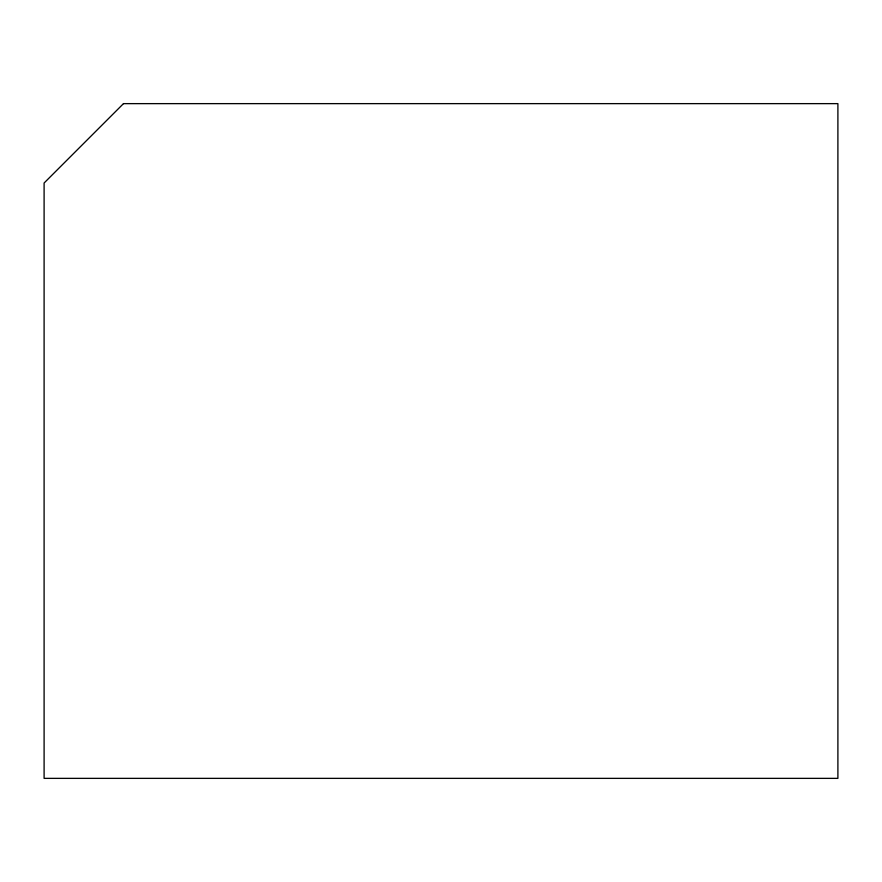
<?xml version="1.0" encoding="UTF-8"?>
<svg xmlns="http://www.w3.org/2000/svg" width="882" height="882" viewBox="0 0 882 882"><rect width="100%" height="100%" fill="white"/><g stroke="black" fill="none" stroke-linecap="round" stroke-linejoin="round"><path stroke-width="1.32" d="M123.48 103.635L44.1 183.015L44.1 778.365L837.9 778.365L837.9 103.635L123.48 103.635"/></g></svg>
